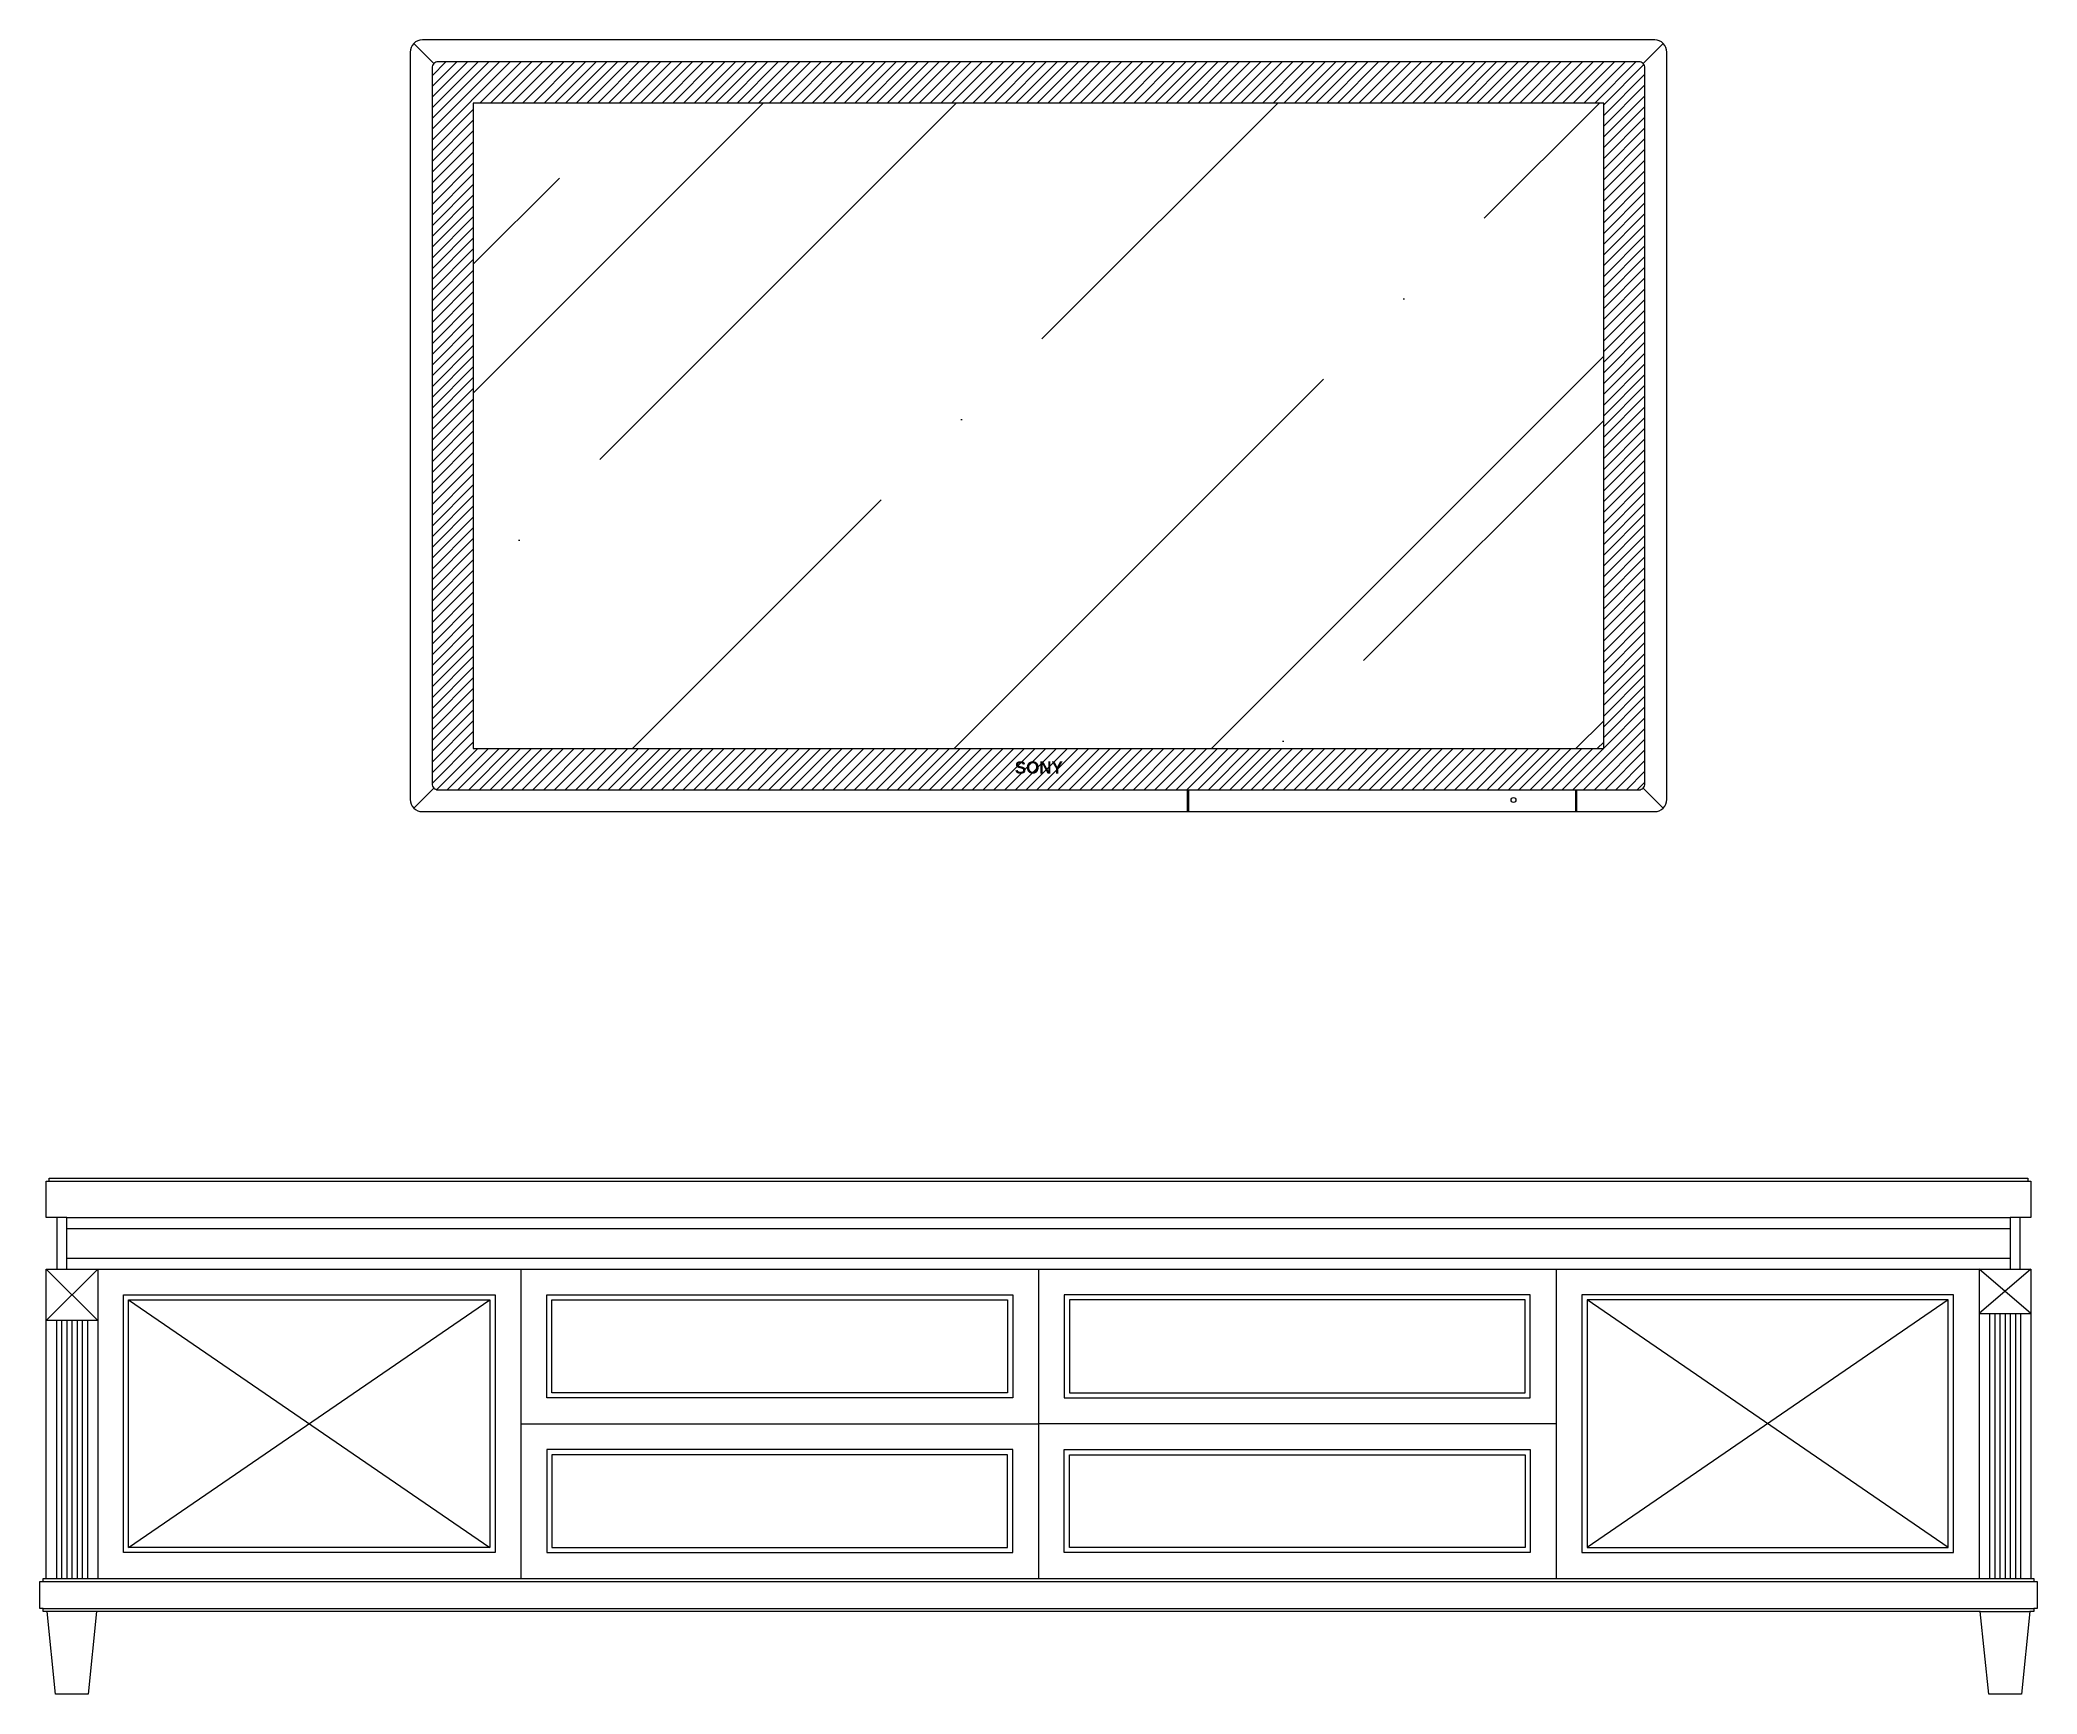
# Model space of a CAD drawing. Header units: millimetres. Extents: x -44 to 1767, y 0 to 1500.
import ezdxf
from ezdxf.enums import TextEntityAlignment as Align

# ---------------------------------------------------------------- set-up
doc = ezdxf.new("R2010")
doc.units = ezdxf.units.MM
doc.styles.add('HT2', font='swisseb.ttf')

msp = doc.modelspace()

# ---------------------------------------------------------------- hatches: boundary and pattern name
h = msp.add_hatch()
h.set_pattern_fill('ANSI31,_O', color=256, scale=55)
h.set_pattern_definition([(45, (-65155.163, 1939.713), (-4.8613591, 4.8613591), [])])
h.paths.add_polyline_path([(1411.8, 1474.3, 0.414214), (1406.3, 1479.8), (317.3, 1479.8, 0.414214), (311.8, 1474.3), (311.8, 825.3, 0.414214), (317.3, 819.8), (1406.3, 819.8, 0.414214), (1411.8, 825.3)])
h.paths.add_polyline_path([(1374.4, 857.2), (349.2, 857.2), (349.2, 1442.4), (1374.4, 1442.4)], flags=16)
h.paths.add_polyline_path([(832.6, 831.3), (891.6, 831.3), (891.6, 848.6), (832.6, 848.6)], flags=24)
h = msp.add_hatch()
h.set_pattern_fill('ANSI34', color=256, scale=1870, style=0)
h.set_pattern_definition([(45, (-766075.6, -159306), (-991.7173, 991.7173), []), (45, (-765745, -159306), (-991.7173, 991.7173), []), (45, (-765414.4, -159306), (-991.7173, 991.7173), []), (45, (-765083.8, -159306), (-991.7173, 991.7173), [])])
h.paths.add_polyline_path([(349.2, 1442.4), (349.2, 857.2), (1374.4, 857.2), (1374.4, 1442.4)])
h = msp.add_hatch()
h.set_pattern_fill('ANSI36', color=256, scale=1650, style=0)
h.set_pattern_definition([(45, (-766075.55, -159305.94), (109.38058, 401.06213), [515.625, -103.125, 0, -103.125])])
h.paths.add_polyline_path([(349.2, 1442.4), (349.2, 857.2), (1374.4, 857.2), (1374.4, 1442.4)])

# ---------------------------------------------------------------- linework, layer by layer
for p, q in [((313.4, 1478.2), (295.2, 1496.4)), ((1410.2, 1478.2), (1428.4, 1496.4)), ((313.4, 821.4), (295.2, 803.2)), ((996.7, 819.8), (996.7, 800)), ((997.8, 819.8), (997.8, 800)), ((1348.7, 819.8), (1348.7, 800)), ((1349.8, 819.8), (1349.8, 800)), ((1410.2, 821.4), (1428.4, 803.2))]:
    msp.add_line(p, q)
for points in [[(303, 800), (1420.6, 800, 0.414214), (1431.6, 811), (1431.6, 1488.6, 0.414214), (1420.6, 1499.6), (303, 1499.6, 0.414214), (292, 1488.6), (292, 811, 0.414214)], [(317.3, 819.8), (1406.3, 819.8, 0.414214), (1411.8, 825.3), (1411.8, 1474.3, 0.414214), (1406.3, 1479.8), (317.3, 1479.8, 0.414214), (311.8, 1474.3), (311.8, 825.3, 0.414214)]]:
    msp.add_lwpolyline(points, format="xyb", close=True)
msp.add_lwpolyline([(349.2, 857.2), (1374.4, 857.2), (1374.4, 1442.4), (349.2, 1442.4)], close=True)
msp.add_circle((1292.6, 810.5), 2.2)

# ---------------------------------------------------------------- texts
at = {"style": 'HT2'}
msp.add_text('SONY', height=11, dxfattribs=at).set_placement((862.1, 834.5), align=Align.CENTER)

# ---------------------------------------------------------------- wipeouts: each hides what was drawn before it
at = {"color": 1}
msp.add_wipeout([(1761.8, 215.5), (1761.8, 104.8), (1764.6, 104.8), (1764.6, 102), (1767.4, 102), (1767.4, 77.7), (1764.6, 77.7), (1764.6, 74.9), (1760.8, 74.9), (1753.2, 0), (1723.6, 0), (1715.9, 74.9), (392.4, 74.9), (7.6, 74.9), (0, 0), (-29.7, 0), (-37.3, 74.9), (-41, 74.9), (-41, 77.7), (-43.8, 77.7), (-43.8, 99.2), (-43.8, 102), (-41, 102), (-41, 104.8), (-38.2, 104.8), (-38.2, 385.3), (-19.5, 385.3), (-19.5, 432.1), (-38.2, 432.1), (-38.2, 464.9), (-35.4, 464.9), (-35.4, 467.7), (1759, 467.7), (1759, 464.9), (1761.8, 464.9), (1761.8, 432.1), (1743.1, 432.1), (1743.1, 385.3), (1761.8, 385.3)], dxfattribs=at)

# ---------------------------------------------------------------- next in the draw order: linework, layer by layer
for p, q in [((-35.4, 464.9), (1759, 464.9)), ((-19.5, 432.1), (1743.1, 432.1)), ((-19.5, 422.1), (1743.1, 422.1)), ((-38.2, 338.6), (8.6, 385.3)), ((-38.2, 385.3), (8.6, 338.6)), ((-19.5, 395.3), (1743.1, 395.3)), ((-19.5, 385.3), (1743.1, 385.3)), ((8.6, 385.3), (8.6, 104.8)), ((8.6, 385.3), (1715, 385.3)), ((392.4, 385.3), (392.4, 104.8)), ((861.8, 385.3), (861.8, 104.8)), ((861.8, 385.3), (861.8, 104.8)), ((1331.2, 385.3), (1331.2, 104.8)), ((1715, 385.3), (1715, 104.8)), ((1761.8, 385.3), (1715, 345.1)), ((1761.8, 345.1), (1715, 385.3)), ((36.6, 132.9), (364.3, 357.3)), ((36.6, 357.3), (364.3, 132.9)), ((1686.9, 357.3), (1359.3, 132.9)), ((1686.9, 132.9), (1359.3, 357.3)), ((1715, 345.1), (1761.8, 345.1)), ((1724.3, 345.1), (1724.3, 104.8)), ((1729, 345.1), (1729, 104.8)), ((1733.7, 345.1), (1733.7, 104.8)), ((1738.4, 345.1), (1738.4, 104.8)), ((1743.1, 345.1), (1743.1, 104.8)), ((1747.7, 345.1), (1747.7, 104.8)), ((1752.4, 345.1), (1752.4, 104.8)), ((8.6, 338.6), (-38.2, 338.6)), ((-28.9, 338.6), (-28.9, 104.8)), ((-24.2, 338.6), (-24.2, 104.8)), ((-19.5, 338.6), (-19.5, 104.8)), ((-14.8, 338.6), (-14.8, 104.8)), ((-10.2, 338.6), (-10.2, 104.8)), ((-5.5, 338.6), (-5.5, 104.8)), ((-0.8, 338.6), (-0.8, 104.8)), ((392.4, 245.1), (861.8, 245.1)), ((1331.2, 245.1), (861.8, 245.1)), ((-41, 102), (1764.6, 102)), ((-38.2, 104.8), (1761.8, 104.8)), ((-41.1, 77.7), (1764.6, 77.7)), ((7.6, 74.9), (-37.3, 74.9)), ((1715.9, 74.9), (1760.8, 74.9))]:
    msp.add_line(p, q)
for points in [[(1761.8, 215.5), (1761.8, 104.8), (1764.6, 104.8), (1764.6, 102), (1767.4, 102), (1767.4, 77.7), (1764.6, 77.7), (1764.6, 74.9), (1760.8, 74.9), (1753.2, 0), (1723.6, 0), (1715.9, 74.9), (392.4, 74.9), (7.6, 74.9), (0, 0), (-29.7, 0), (-37.3, 74.9), (-41, 74.9), (-41, 77.7), (-43.8, 77.7), (-43.8, 99.2), (-43.8, 102), (-41, 102), (-41, 104.8), (-38.2, 104.8), (-38.2, 385.3), (-19.5, 385.3), (-19.5, 432.1), (-38.2, 432.1), (-38.2, 464.9), (-35.4, 464.9), (-35.4, 467.7), (1759, 467.7), (1759, 464.9), (1761.8, 464.9), (1761.8, 432.1), (1743.1, 432.1), (1743.1, 385.3), (1761.8, 385.3)], [(32, 361.9), (369, 361.9), (369, 128.2), (32, 128.2)], [(36.6, 357.3), (364.3, 357.3), (364.3, 132.9), (36.6, 132.9)], [(415.8, 361.9), (838.4, 361.9), (838.4, 268.5), (415.8, 268.5)], [(420.4, 357.3), (833.7, 357.3), (833.7, 273.1), (420.4, 273.1)], [(1307.8, 361.9), (885.2, 361.9), (885.2, 268.5), (1307.8, 268.5)], [(1303.1, 357.3), (889.8, 357.3), (889.8, 273.1), (1303.1, 273.1)], [(1691.6, 361.9), (1354.6, 361.9), (1354.6, 128.2), (1691.6, 128.2)], [(1686.9, 357.3), (1359.3, 357.3), (1359.3, 132.9), (1686.9, 132.9)], [(415.8, 128.2), (838.4, 128.2), (838.4, 221.7), (415.8, 221.7)], [(1307.8, 128.2), (885.2, 128.2), (885.2, 221.7), (1307.8, 221.7)], [(420.4, 132.9), (833.7, 132.9), (833.7, 217), (420.4, 217)], [(1303.1, 132.9), (889.8, 132.9), (889.8, 217), (1303.1, 217)]]:
    msp.add_lwpolyline(points, close=True)
for points in [[(-28.3, 385.3), (-28.3, 432.1)], [(1751.9, 432.1), (1751.9, 385.3)]]:
    msp.add_lwpolyline(points)

doc.saveas('drawing.dxf')
